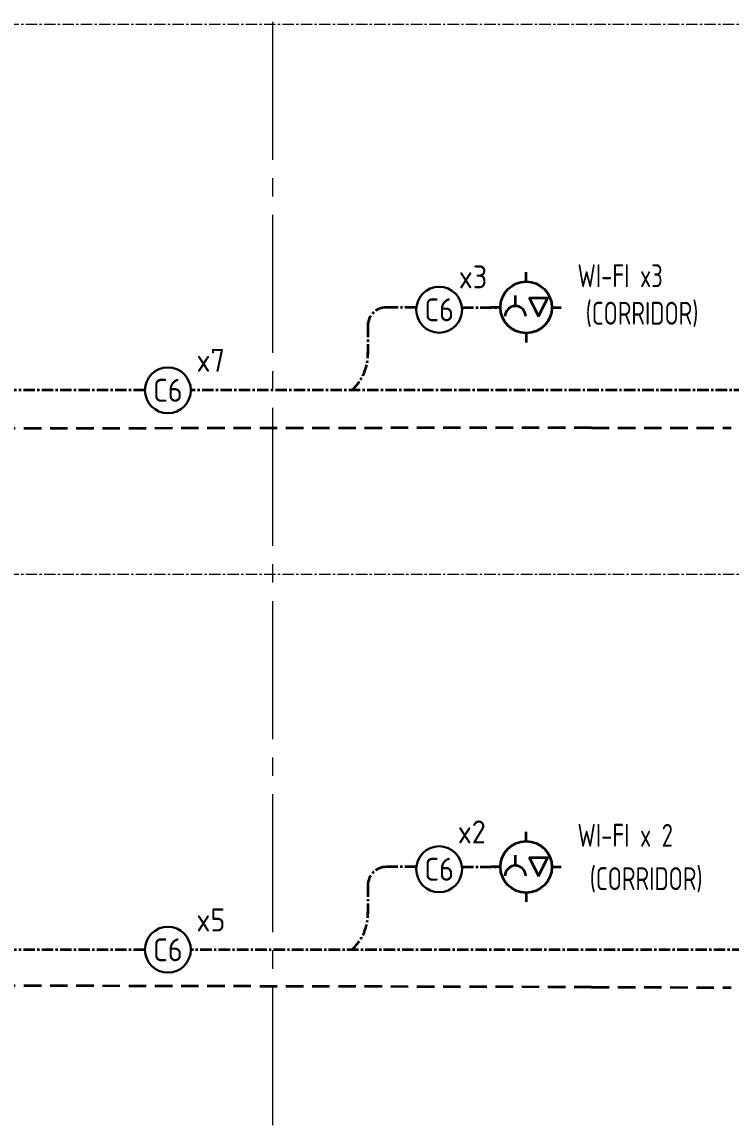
# Model space of a CAD drawing. Header units: millimetres. Extents: x -197 to 1453, y -101 to 618.
# Drawn here: x 115 to 192.4, y 367.3 to 486.8 of the extents above; entities that cross this region are included whole.
import ezdxf
from ezdxf.enums import TextEntityAlignment as Align

# ---------------------------------------------------------------- set-up
doc = ezdxf.new("R2010")
doc.units = ezdxf.units.MM
for name, pattern in [('HC-B_EC0-112 ZONE B-TELEPHONE & DATA SYSTEM SCHEMATIC (200529)$0$x-219010-E-00_Tell & Data System Schematic$0$CENTER', [2, 1.25, -0.25, 0.25, -0.25]), ('HC-B_EC0-112 ZONE B-TELEPHONE & DATA SYSTEM SCHEMATIC (200529)$0$x-219010-E-00_Tell & Data System Schematic$0$GEC-COMM_HIDDEN', [9.525, 6.35, -3.175]), ('HC-B_EC0-112 ZONE B-TELEPHONE & DATA SYSTEM SCHEMATIC (200529)$0$x-219010-E-00_Tell & Data System Schematic$0$P-GEC_CPIP 1 CENTER2', [21.05, 15.05, -2, 2, -2]), ('HC-B_EC0-112 ZONE B-TELEPHONE & DATA SYSTEM SCHEMATIC (200529)$0$xx-219010_E-Tell & Data System Floor line$0$CENTER', [2, 1.25, -0.25, 0.25, -0.25])]:
    doc.linetypes.add(name, pattern=pattern)
for name, color, linetype, lineweight in [('HC-B_EC0-112 ZONE B-TELEPHONE & DATA SYSTEM SCHEMATIC (200529)$0$GEC-E-COMM-CABLE-CAT6', 3, 'HC-B_EC0-112 ZONE B-TELEPHONE & DATA SYSTEM SCHEMATIC (200529)$0$x-219010-E-00_Tell & Data System Schematic$0$CENTER', 35), ('HC-B_EC0-112 ZONE B-TELEPHONE & DATA SYSTEM SCHEMATIC (200529)$0$GEC-E-COMM-OPTICAL FIBER- 4F', 5, 'HC-B_EC0-112 ZONE B-TELEPHONE & DATA SYSTEM SCHEMATIC (200529)$0$x-219010-E-00_Tell & Data System Schematic$0$GEC-COMM_HIDDEN', 35), ('HC-B_EC0-112 ZONE B-TELEPHONE & DATA SYSTEM SCHEMATIC (200529)$0$GEC-E-DIAG-EQPM', 6, 'Continuous', 30), ('HC-B_EC0-112 ZONE B-TELEPHONE & DATA SYSTEM SCHEMATIC (200529)$0$GEC-E-POWR-EQPM', 6, 'Continuous', 35), ('HC-B_EC0-112 ZONE B-TELEPHONE & DATA SYSTEM SCHEMATIC (200529)$0$GEC-G-DIAG-FLOR', 8, 'HC-B_EC0-112 ZONE B-TELEPHONE & DATA SYSTEM SCHEMATIC (200529)$0$x-219010-E-00_Tell & Data System Schematic$0$CENTER', 9), ('HC-B_EC0-112 ZONE B-TELEPHONE & DATA SYSTEM SCHEMATIC (200529)$0$xx-219010_E-Tell & Data System Floor line$0$GEC-G-DIAG-FLOR', 8, 'HC-B_EC0-112 ZONE B-TELEPHONE & DATA SYSTEM SCHEMATIC (200529)$0$xx-219010_E-Tell & Data System Floor line$0$CENTER', 9)]:
    doc.layers.add(name, color=color, linetype=linetype, lineweight=lineweight)
doc.styles.add('HC-B_EC0-112 ZONE B-TELEPHONE & DATA SYSTEM SCHEMATIC (200529)$0$x-219010-E-00_Tell & Data System Schematic$0$GEC-EN_Text Style-2.5mm-Isocp', font='isocp.shx', dxfattribs={"width": 0.8, "height": 2.5})
doc.styles.add('HC-B_EC0-112 ZONE B-TELEPHONE & DATA SYSTEM SCHEMATIC (200529)$0$x-219010-E-00_Tell & Data System Schematic$0$GEC-EN_Text Style-2.5mm-Isocp_Annotative', font='isocp.shx', dxfattribs={"height": 2.5})

# ---------------------------------------------------------------- blocks, each defined once
blk = doc.blocks.new('HC-B_EC0-112 ZONE B-TELEPHONE & DATA SYSTEM SCHEMATIC (200529)$0$xx-219010_E-Tell & Data System Floor line', base_point=(-18, 186.01))
at = {"layer": 'HC-B_EC0-112 ZONE B-TELEPHONE & DATA SYSTEM SCHEMATIC (200529)$0$xx-219010_E-Tell & Data System Floor line$0$GEC-G-DIAG-FLOR'}
for p, q in [((3.32, 672.57), (356.82, 672.57)), ((3.32, 612.57), (356.82, 612.57))]:
    blk.add_line(p, q, dxfattribs=at)
blk = doc.blocks.new('HC-B_EC0-112 ZONE B-TELEPHONE & DATA SYSTEM SCHEMATIC (200529)$0$x-219010-E-00_Tell & Data System Schematic$0$GEC-E_COMMS-CABLE-CAT.6')
blk.add_circle((0, 0), 2.5)
at = {"color": 7, "style": 'HC-B_EC0-112 ZONE B-TELEPHONE & DATA SYSTEM SCHEMATIC (200529)$0$x-219010-E-00_Tell & Data System Schematic$0$GEC-EN_Text Style-2.5mm-Isocp'}
for tag, p in [('DESCRIPTION-1', (8.39, 0.28)), ('DESCRIPTION-2', (8.39, -3.22)), ('SPARE', (8.39, -6.72))]:
    blk.add_attdef(tag, p, '', height=2.5, dxfattribs=at)
blk.add_attdef('GEC-NAME', text='', height=2.5, dxfattribs=at).set_placement((0, 0), align=Align.MIDDLE)
blk = doc.blocks.new('HC-B_EC0-112 ZONE B-TELEPHONE & DATA SYSTEM SCHEMATIC (200529)$0$x-219010-E-00_Tell & Data System Schematic$0$GEC-E_COMMS-WIFI')
for p, q in [((-0.01, 2.81), (-0.01, 3.82)), ((-1.19, 0.13), (-1.19, 1.27)), ((-2.82, -0.01), (-3.83, -0.01)), ((2.81, -0.01), (3.82, -0.01)), ((-0.01, -2.82), (-0.01, -3.83))]:
    blk.add_line(p, q)
blk.add_lwpolyline([(1.33, -1), (2.31, 0.98), (0.35, 0.98)], close=True)
blk.add_circle((-0.01, -0.01), 2.81)
blk.add_arc((-1.19, -1), 1.13, 0, 180)
at = {"color": 7, "style": 'HC-B_EC0-112 ZONE B-TELEPHONE & DATA SYSTEM SCHEMATIC (200529)$0$x-219010-E-00_Tell & Data System Schematic$0$GEC-EN_Text Style-2.5mm-Isocp_Annotative'}
for tag, p in [('GEC-NAME', (5.58, 4.37)), ('DESCRIPTION-1', (5.58, 0.87)), ('DESCRIPTION-2', (5.58, -2.63)), ('SPARE', (5.58, -6.13))]:
    blk.add_attdef(tag, p, '', height=2.5, dxfattribs=at)
blk = doc.blocks.new('*U173')
at = {"layer": 'HC-B_EC0-112 ZONE B-TELEPHONE & DATA SYSTEM SCHEMATIC (200529)$0$GEC-E-POWR-EQPM'}
ref = blk.add_blockref('HC-B_EC0-112 ZONE B-TELEPHONE & DATA SYSTEM SCHEMATIC (200529)$0$x-219010-E-00_Tell & Data System Schematic$0$GEC-E_COMMS-WIFI', (170.04, 455.67), dxfattribs=at)
ref.add_attrib('DESCRIPTION-1', '(CORRIDOR)', (176.51, 453.77), dxfattribs={"layer": '0', "color": 7, "height": 2.5, "style": 'HC-B_EC0-112 ZONE B-TELEPHONE & DATA SYSTEM SCHEMATIC (200529)$0$x-219010-E-00_Tell & Data System Schematic$0$GEC-EN_Text Style-2.5mm-Isocp', "width": 0.8})
ref.add_attrib('GEC-NAME', 'WI-FI x3', (175.62, 457.86), dxfattribs={"layer": '0', "color": 7, "height": 2.5, "style": 'HC-B_EC0-112 ZONE B-TELEPHONE & DATA SYSTEM SCHEMATIC (200529)$0$x-219010-E-00_Tell & Data System Schematic$0$GEC-EN_Text Style-2.5mm-Isocp', "width": 0.8})
ref = blk.add_blockref('HC-B_EC0-112 ZONE B-TELEPHONE & DATA SYSTEM SCHEMATIC (200529)$0$x-219010-E-00_Tell & Data System Schematic$0$GEC-E_COMMS-WIFI', (170.04, 455.67), dxfattribs=at)
ref.add_attrib('DESCRIPTION-1', '(CORRIDOR)', (176.51, 453.77), dxfattribs={"layer": '0', "color": 7, "height": 2.5, "style": 'HC-B_EC0-112 ZONE B-TELEPHONE & DATA SYSTEM SCHEMATIC (200529)$0$x-219010-E-00_Tell & Data System Schematic$0$GEC-EN_Text Style-2.5mm-Isocp', "width": 0.8})
ref.add_attrib('GEC-NAME', 'WI-FI x3', (175.62, 457.86), dxfattribs={"layer": '0', "color": 7, "height": 2.5, "style": 'HC-B_EC0-112 ZONE B-TELEPHONE & DATA SYSTEM SCHEMATIC (200529)$0$x-219010-E-00_Tell & Data System Schematic$0$GEC-EN_Text Style-2.5mm-Isocp', "width": 0.8})
ref = blk.add_blockref('HC-B_EC0-112 ZONE B-TELEPHONE & DATA SYSTEM SCHEMATIC (200529)$0$x-219010-E-00_Tell & Data System Schematic$0$GEC-E_COMMS-WIFI', (170.04, 455.67), dxfattribs=at)
ref.add_attrib('DESCRIPTION-1', '(CORRIDOR)', (176.51, 453.77), dxfattribs={"layer": '0', "color": 7, "height": 2.5, "style": 'HC-B_EC0-112 ZONE B-TELEPHONE & DATA SYSTEM SCHEMATIC (200529)$0$x-219010-E-00_Tell & Data System Schematic$0$GEC-EN_Text Style-2.5mm-Isocp', "width": 0.8})
ref.add_attrib('GEC-NAME', 'WI-FI x3', (175.62, 457.86), dxfattribs={"layer": '0', "color": 7, "height": 2.5, "style": 'HC-B_EC0-112 ZONE B-TELEPHONE & DATA SYSTEM SCHEMATIC (200529)$0$x-219010-E-00_Tell & Data System Schematic$0$GEC-EN_Text Style-2.5mm-Isocp', "width": 0.8})
blk = doc.blocks.new('*U177')
at = {"layer": 'HC-B_EC0-112 ZONE B-TELEPHONE & DATA SYSTEM SCHEMATIC (200529)$0$GEC-E-POWR-EQPM'}
ref = blk.add_blockref('HC-B_EC0-112 ZONE B-TELEPHONE & DATA SYSTEM SCHEMATIC (200529)$0$x-219010-E-00_Tell & Data System Schematic$0$GEC-E_COMMS-WIFI', (170.04, 394.65), dxfattribs=at)
ref.add_attrib('DESCRIPTION-1', '(CORRIDOR)', (176.96, 392.11), dxfattribs={"layer": '0', "color": 7, "height": 2.5, "style": 'HC-B_EC0-112 ZONE B-TELEPHONE & DATA SYSTEM SCHEMATIC (200529)$0$x-219010-E-00_Tell & Data System Schematic$0$GEC-EN_Text Style-2.5mm-Isocp', "width": 0.8})
ref.add_attrib('GEC-NAME', 'WI-FI x 2', (175.62, 396.84), dxfattribs={"layer": '0', "color": 7, "height": 2.5, "style": 'HC-B_EC0-112 ZONE B-TELEPHONE & DATA SYSTEM SCHEMATIC (200529)$0$x-219010-E-00_Tell & Data System Schematic$0$GEC-EN_Text Style-2.5mm-Isocp', "width": 0.8})
ref = blk.add_blockref('HC-B_EC0-112 ZONE B-TELEPHONE & DATA SYSTEM SCHEMATIC (200529)$0$x-219010-E-00_Tell & Data System Schematic$0$GEC-E_COMMS-WIFI', (170.04, 394.65), dxfattribs=at)
ref.add_attrib('DESCRIPTION-1', '(CORRIDOR)', (176.96, 392.11), dxfattribs={"layer": '0', "color": 7, "height": 2.5, "style": 'HC-B_EC0-112 ZONE B-TELEPHONE & DATA SYSTEM SCHEMATIC (200529)$0$x-219010-E-00_Tell & Data System Schematic$0$GEC-EN_Text Style-2.5mm-Isocp', "width": 0.8})
ref.add_attrib('GEC-NAME', 'WI-FI x 2', (175.62, 396.84), dxfattribs={"layer": '0', "color": 7, "height": 2.5, "style": 'HC-B_EC0-112 ZONE B-TELEPHONE & DATA SYSTEM SCHEMATIC (200529)$0$x-219010-E-00_Tell & Data System Schematic$0$GEC-EN_Text Style-2.5mm-Isocp', "width": 0.8})
ref = blk.add_blockref('HC-B_EC0-112 ZONE B-TELEPHONE & DATA SYSTEM SCHEMATIC (200529)$0$x-219010-E-00_Tell & Data System Schematic$0$GEC-E_COMMS-WIFI', (170.04, 394.65), dxfattribs=at)
ref.add_attrib('DESCRIPTION-1', '(CORRIDOR)', (176.96, 392.11), dxfattribs={"layer": '0', "color": 7, "height": 2.5, "style": 'HC-B_EC0-112 ZONE B-TELEPHONE & DATA SYSTEM SCHEMATIC (200529)$0$x-219010-E-00_Tell & Data System Schematic$0$GEC-EN_Text Style-2.5mm-Isocp', "width": 0.8})
ref.add_attrib('GEC-NAME', 'WI-FI x 2', (175.62, 396.84), dxfattribs={"layer": '0', "color": 7, "height": 2.5, "style": 'HC-B_EC0-112 ZONE B-TELEPHONE & DATA SYSTEM SCHEMATIC (200529)$0$x-219010-E-00_Tell & Data System Schematic$0$GEC-EN_Text Style-2.5mm-Isocp', "width": 0.8})
blk = doc.blocks.new('HC-B_EC0-112 ZONE B-TELEPHONE & DATA SYSTEM SCHEMATIC (200529)')
at = {"layer": 'HC-B_EC0-112 ZONE B-TELEPHONE & DATA SYSTEM SCHEMATIC (200529)$0$GEC-E-COMM-CABLE-CAT6'}
for p, q in [((158.06, 455.66), (154.77, 455.66)), ((163.03, 455.66), (167.22, 455.66)), ((152.77, 453.66), (152.77, 450.53)), ((152.77, 453.66), (152.77, 450.53)), ((128.46, 446.62), (109.98, 446.62)), ((293.94, 446.61), (133.46, 446.62)), ((158.05, 394.64), (154.77, 394.64)), ((163.03, 394.64), (167.22, 394.64)), ((152.77, 392.64), (152.77, 389.51)), ((152.77, 392.64), (152.77, 389.51)), ((128.46, 385.61), (109.83, 385.61)), ((265.74, 385.6), (133.46, 385.61))]:
    blk.add_line(p, q, dxfattribs=at)
for centre, radius, start, end in [((154.77, 453.66), 2, 90, 180), ((147.47, 450.56), 5.3, 311.9977, 1.9212), ((154.77, 392.64), 2, 90, 180), ((147.47, 389.54), 5.3, 311.9977, 1.9212)]:
    blk.add_arc(centre, radius, start, end, dxfattribs=at)
at = {"layer": 'HC-B_EC0-112 ZONE B-TELEPHONE & DATA SYSTEM SCHEMATIC (200529)$0$GEC-E-COMM-OPTICAL FIBER- 4F', "linetype": 'HC-B_EC0-112 ZONE B-TELEPHONE & DATA SYSTEM SCHEMATIC (200529)$0$x-219010-E-00_Tell & Data System Schematic$0$GEC-COMM_HIDDEN', "ltscale": 0.3}
for p, q in [((177.17, 442.54), (98.54, 442.42)), ((177.17, 442.54), (192.37, 442.51)), ((177.17, 381.53), (98.38, 381.72)), ((177.17, 381.53), (192.37, 381.5)), ((177.17, 381.53), (192.37, 381.5))]:
    blk.add_line(p, q, dxfattribs=at)
at = {"layer": 'HC-B_EC0-112 ZONE B-TELEPHONE & DATA SYSTEM SCHEMATIC (200529)$0$GEC-G-DIAG-FLOR', "linetype": 'HC-B_EC0-112 ZONE B-TELEPHONE & DATA SYSTEM SCHEMATIC (200529)$0$x-219010-E-00_Tell & Data System Schematic$0$P-GEC_CPIP 1 CENTER2'}
blk.add_line((142.38, 486.79), (142.38, 306.79), dxfattribs=at)
for name, p in [('HC-B_EC0-112 ZONE B-TELEPHONE & DATA SYSTEM SCHEMATIC (200529)$0$xx-219010_E-Tell & Data System Floor line', (-87.86, 0)), ('*U173', (0, 0)), ('*U177', (0, 0))]:
    blk.add_blockref(name, p)
at = {"layer": 'HC-B_EC0-112 ZONE B-TELEPHONE & DATA SYSTEM SCHEMATIC (200529)$0$GEC-E-DIAG-EQPM', "color": 1}
ref = blk.add_blockref('HC-B_EC0-112 ZONE B-TELEPHONE & DATA SYSTEM SCHEMATIC (200529)$0$x-219010-E-00_Tell & Data System Schematic$0$GEC-E_COMMS-CABLE-CAT.6', (160.54, 455.4), dxfattribs=at)
ref.add_attrib('GEC-NAME', 'C6', dxfattribs={"layer": '0', "color": 7, "height": 2.5, "style": 'HC-B_EC0-112 ZONE B-TELEPHONE & DATA SYSTEM SCHEMATIC (200529)$0$x-219010-E-00_Tell & Data System Schematic$0$GEC-EN_Text Style-2.5mm-Isocp'}).set_placement((160.54, 455.4), align=Align.MIDDLE)
ref.add_attrib('DESCRIPTION-1', 'x3', (162.68, 457.74), dxfattribs={"layer": '0', "color": 7, "height": 2.5, "style": 'HC-B_EC0-112 ZONE B-TELEPHONE & DATA SYSTEM SCHEMATIC (200529)$0$x-219010-E-00_Tell & Data System Schematic$0$GEC-EN_Text Style-2.5mm-Isocp'})
ref = blk.add_blockref('HC-B_EC0-112 ZONE B-TELEPHONE & DATA SYSTEM SCHEMATIC (200529)$0$x-219010-E-00_Tell & Data System Schematic$0$GEC-E_COMMS-CABLE-CAT.6', (130.96, 446.62), dxfattribs=at)
ref.add_attrib('GEC-NAME', 'C6', dxfattribs={"layer": '0', "color": 7, "height": 2.5, "style": 'HC-B_EC0-112 ZONE B-TELEPHONE & DATA SYSTEM SCHEMATIC (200529)$0$x-219010-E-00_Tell & Data System Schematic$0$GEC-EN_Text Style-2.5mm-Isocp'}).set_placement((130.96, 446.62), align=Align.MIDDLE)
ref.add_attrib('DESCRIPTION-2', 'x7', (134.08, 448.63), dxfattribs={"layer": '0', "color": 7, "height": 2.5, "style": 'HC-B_EC0-112 ZONE B-TELEPHONE & DATA SYSTEM SCHEMATIC (200529)$0$x-219010-E-00_Tell & Data System Schematic$0$GEC-EN_Text Style-2.5mm-Isocp'})
ref = blk.add_blockref('HC-B_EC0-112 ZONE B-TELEPHONE & DATA SYSTEM SCHEMATIC (200529)$0$x-219010-E-00_Tell & Data System Schematic$0$GEC-E_COMMS-CABLE-CAT.6', (160.54, 394.39), dxfattribs=at)
ref.add_attrib('GEC-NAME', 'C6', dxfattribs={"layer": '0', "color": 7, "height": 2.5, "style": 'HC-B_EC0-112 ZONE B-TELEPHONE & DATA SYSTEM SCHEMATIC (200529)$0$x-219010-E-00_Tell & Data System Schematic$0$GEC-EN_Text Style-2.5mm-Isocp'}).set_placement((160.54, 394.39), align=Align.MIDDLE)
ref.add_attrib('DESCRIPTION-1', 'x2', (162.57, 397.21), dxfattribs={"layer": '0', "color": 7, "height": 2.5, "style": 'HC-B_EC0-112 ZONE B-TELEPHONE & DATA SYSTEM SCHEMATIC (200529)$0$x-219010-E-00_Tell & Data System Schematic$0$GEC-EN_Text Style-2.5mm-Isocp'})
ref = blk.add_blockref('HC-B_EC0-112 ZONE B-TELEPHONE & DATA SYSTEM SCHEMATIC (200529)$0$x-219010-E-00_Tell & Data System Schematic$0$GEC-E_COMMS-CABLE-CAT.6', (130.96, 385.61), dxfattribs=at)
ref.add_attrib('GEC-NAME', 'C6', dxfattribs={"layer": '0', "color": 7, "height": 2.5, "style": 'HC-B_EC0-112 ZONE B-TELEPHONE & DATA SYSTEM SCHEMATIC (200529)$0$x-219010-E-00_Tell & Data System Schematic$0$GEC-EN_Text Style-2.5mm-Isocp'}).set_placement((130.96, 385.61), align=Align.MIDDLE)
ref.add_attrib('DESCRIPTION-2', 'x5', (134.07, 387.61), dxfattribs={"layer": '0', "color": 7, "height": 2.5, "style": 'HC-B_EC0-112 ZONE B-TELEPHONE & DATA SYSTEM SCHEMATIC (200529)$0$x-219010-E-00_Tell & Data System Schematic$0$GEC-EN_Text Style-2.5mm-Isocp'})

msp = doc.modelspace()

# ---------------------------------------------------------------- block references
msp.add_blockref('HC-B_EC0-112 ZONE B-TELEPHONE & DATA SYSTEM SCHEMATIC (200529)', (0, 0))

doc.saveas('drawing.dxf')
